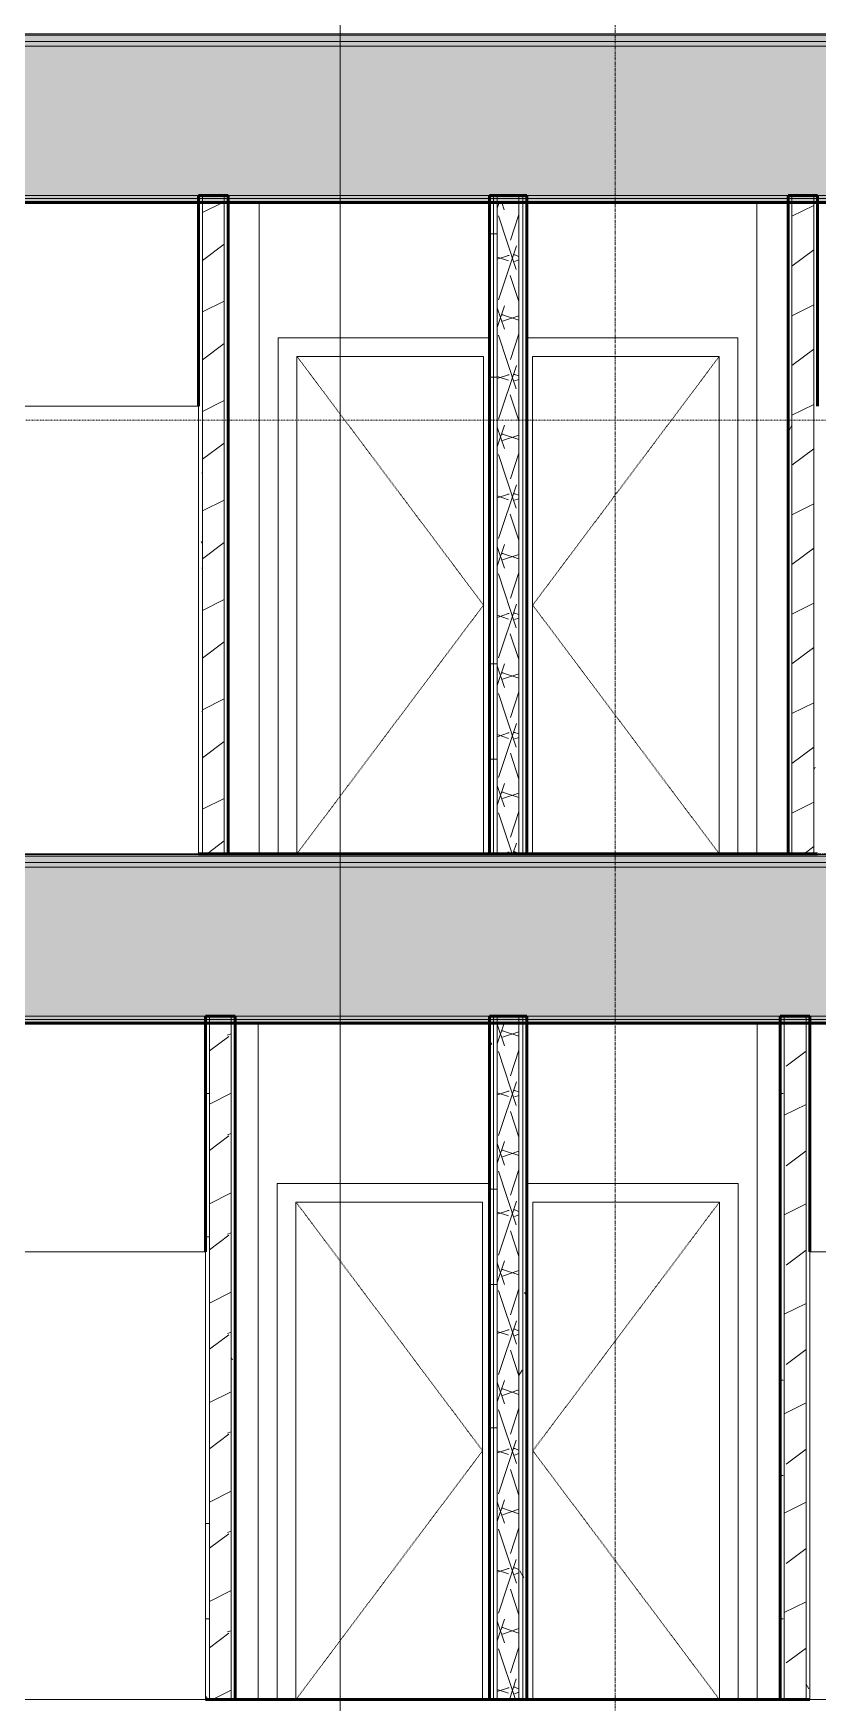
# Model space of a CAD drawing. Header units: inches. Extents: x 9610 to 16692, y -360 to 647.
# Drawn here: x 14220.1 to 14346.2, y -0.5 to 267.9 of the extents above; entities that cross this region are included whole.
import ezdxf

# ---------------------------------------------------------------- set-up
doc = ezdxf.new("R2010")
doc.units = ezdxf.units.IN
doc.header["$MEASUREMENT"] = 0
for name, pattern in [('Aligning Line 1_8_', [0.25, 0.125, -0.125]), ('Dash 1_16_', [0.125, 0.0625, -0.0625]), ('Grid Line 1_2_', [0.875, 0.5, -0.125, 0.125, -0.125])]:
    doc.linetypes.add(name, pattern=pattern)
for name, color, linetype, lineweight in [('0-4', 55, 'Continuous', 9), ('0-6', 170, 'Continuous', 5), ('A-DOOR-2', 250, 'Dash 1_16_', 9), ('A-DOOR-FRAM-1', 250, 'Continuous', 9), ('A-FLOR-10', 192, 'Continuous', 50), ('A-FLOR-3', 8, 'Continuous', 5), ('A-FLOR-4', 31, 'Continuous', 5), ('A-FLOR-5', 251, 'Continuous', 5), ('A-FLOR-LEVL-1', 51, 'Grid Line 1_2_', 9), ('A-FLOR-MCUT', 51, 'Continuous', 13), ('A-FLOR-PATT-1', 8, 'Continuous', 9), ('A-WALL-1', 10, 'Continuous', 50), ('A-WALL-2', 7, 'Continuous', 13), ('A-WALL-3', 135, 'Continuous', 13), ('A-WALL-PATT-1', 250, 'Continuous', 9), ('A-WALL-PATT-2', 55, 'Continuous', 9), ('A-WALL-PATT-3', 53, 'Continuous', 9), ('G-ANNO-SYMB', 111, 'Aligning Line 1_8_', 9), ('G-ANNO-SYMB-1', 111, 'Continuous', 9), ('I-WALL-2', 10, 'Continuous', 50), ('Q-SPCQ-1', 55, 'Continuous', 9), ('S-GRID-1', 1, 'Grid Line 1_2_', 9)]:
    doc.layers.add(name, color=color, linetype=linetype, lineweight=lineweight)
pattern_1 = [(0, (3257.106, 59.024), (30.72, 7.68), [1.267, -21.773, 1.267, -21.773, -122.88]), (0, (3257.106, 59.024), (30.72, 7.68), [-46.08, 1.267, -44.813, 1.267, -21.773, -53.76]), (0, (3257.106, 59.024), (30.72, 7.68), [-115.2, 1.267, -14.093, 1.267, -37.133]), (120, (3268.626, 62.864), (-22.01108, 22.7643), [1.267, -21.773, 1.267, -21.773, -122.88]), (120, (3268.626, 62.864), (-22.01108, 22.7643), [-46.08, 1.267, -44.813, 1.267, -21.773, -53.76]), (120, (3268.626, 62.864), (-22.01108, 22.7643), [-115.2, 1.267, -14.093, 1.267, -37.133]), (240, (3272.466, 78.224), (-8.70892, -30.4443), [1.267, -21.773, 1.267, -21.773, -122.88]), (240, (3272.466, 78.224), (-8.70892, -30.4443), [-46.08, 1.267, -44.813, 1.267, -21.773, -53.76]), (240, (3272.466, 78.224), (-8.70892, -30.4443), [-115.2, 1.267, -14.093, 1.267, -37.133])]
pattern_2 = [(216.87, (3263.504, 75.018), (47.980943, 31.987086), [7.997, -71.971]), (206.565, (3273.1, 70.22), (-15.99371, -15.99413), [17.881, -17.881]), (198.435, (3273.1, 62.223), (-31.98674, -15.99388), [10.115, -40.461])]
pattern_3 = [(161.57, (3257.586, 59.504), (-3.839954, -1.54e-05), [0, -27.322, 3.034, 0]), (18.43, (3256.626, 59.504), (-3.839954, 1.54e-05), [0, -27.322, 3.034, 0]), (108.43, (3257.586, 59.504), (1.919622, -9.6005246), [9.106, -21.25]), (71.57, (3256.626, 59.504), (1.919622, 9.6005246), [9.106, -21.25])]
pattern_4 = [(0, (14416.421, 59.024), (30.72, 7.68), [1.267, -21.773, 1.267, -21.773, -122.88]), (0, (14416.421, 59.024), (30.72, 7.68), [-46.08, 1.267, -44.813, 1.267, -21.773, -53.76]), (0, (14416.421, 59.024), (30.72, 7.68), [-115.2, 1.267, -14.093, 1.267, -37.133]), (120, (14427.941, 62.864), (-22.011075, 22.7643), [1.267, -21.773, 1.267, -21.773, -122.88]), (120, (14427.941, 62.864), (-22.011075, 22.7643), [-46.08, 1.267, -44.813, 1.267, -21.773, -53.76]), (120, (14427.941, 62.864), (-22.011075, 22.7643), [-115.2, 1.267, -14.093, 1.267, -37.133]), (240, (14431.781, 78.224), (-8.708925, -30.4443), [1.267, -21.773, 1.267, -21.773, -122.88]), (240, (14431.781, 78.224), (-8.708925, -30.4443), [-46.08, 1.267, -44.813, 1.267, -21.773, -53.76]), (240, (14431.781, 78.224), (-8.708925, -30.4443), [-115.2, 1.267, -14.093, 1.267, -37.133])]
pattern_5 = [(0, (14416.4212, 59.024), (15.36, 3.84), [1.267, -10.253, 1.267, -10.253, -61.44]), (0, (14416.4212, 59.024), (15.36, 3.84), [-23.04, 1.267, -21.773, 1.267, -10.253, -26.88]), (0, (14416.4212, 59.024), (15.36, 3.84), [-57.6, 1.267, -6.413, 1.267, -17.933]), (120, (14422.1812, 60.944), (-11.005538, 11.38215), [1.267, -10.253, 1.267, -10.253, -61.44]), (120, (14422.1812, 60.944), (-11.005538, 11.38215), [-23.04, 1.267, -21.773, 1.267, -10.253, -26.88]), (120, (14422.1812, 60.944), (-11.005538, 11.38215), [-57.6, 1.267, -6.413, 1.267, -17.933]), (240, (14424.1012, 68.624), (-4.354462, -15.22215), [1.267, -10.253, 1.267, -10.253, -61.44]), (240, (14424.1012, 68.624), (-4.354462, -15.22215), [-23.04, 1.267, -21.773, 1.267, -10.253, -26.88]), (240, (14424.1012, 68.624), (-4.354462, -15.22215), [-57.6, 1.267, -6.413, 1.267, -17.933])]
pattern_6 = [(0, (14416.421, 59.024), (0, 4.798), []), (315, (14416.4212, 59.024), (4.798427, 0), [6.786, -6.786]), (45, (14416.4212, 59.024), (4.798427, 0), [6.786, -6.786])]

# ---------------------------------------------------------------- blocks, each defined once
blk = doc.blocks.new('Refrigerator_-_Side-by-Side_6047 - 36_ X 30_-345559-BUILDING SECTION - NORTH_SOUTH - LOOKING WEST')
at = {"layer": 'Q-SPCQ-1'}
for p, q in [((2782.43, 0), (2782.43, 72)), ((2818.18, 72), (2782.43, 72)), ((2818.18, 72), (2818.18, 0)), ((2818.18, 0), (2782.43, 0))]:
    blk.add_line(p, q, dxfattribs=at)
blk = doc.blocks.new('Single-Flush - 30_ x 80_-V58-BUILDING SECTION - NORTH_SOUTH - LOOKING WEST')
at = {"layer": 'A-DOOR-2'}
for p in [(3171.1, 80), (3171.1, 0)]:
    blk.add_line(p, (3141.1, 40), dxfattribs=at)
at = {"layer": 'A-DOOR-FRAM-1'}
for p, q in [((3174.1, 83), (3140.12, 83)), ((3174.1, 0), (3174.1, 83)), ((3141.1, 0), (3141.1, 80)), ((3141.1, 80), (3171.1, 80)), ((3171.1, 80), (3171.1, 0))]:
    blk.add_line(p, q, dxfattribs=at)
blk = doc.blocks.new('Refrigerator_-_Side-by-Side_6047 - 36_ X 30_-V59-BUILDING SECTION - NORTH_SOUTH - LOOKING WEST')
at = {"layer": 'Q-SPCQ-1'}
for p, q in [((3052.74, 0), (3052.74, 72)), ((3088.49, 72), (3052.74, 72)), ((3088.49, 72), (3088.49, 0)), ((3088.49, 0), (3052.74, 0))]:
    blk.add_line(p, q, dxfattribs=at)
blk = doc.blocks.new('Single-Flush - 30_ x 80_-V60-BUILDING SECTION - NORTH_SOUTH - LOOKING WEST')
at = {"layer": 'A-DOOR-2'}
for p in [(3103.02, 80), (3103.02, 0)]:
    blk.add_line(p, (3133.02, 40), dxfattribs=at)
at = {"layer": 'A-DOOR-FRAM-1'}
for p, q in [((3100.02, 83), (3100.02, 0)), ((3134.12, 83), (3100.02, 83)), ((3103.02, 0), (3103.02, 80)), ((3103.02, 80), (3133.02, 80)), ((3133.02, 80), (3133.02, 0))]:
    blk.add_line(p, q, dxfattribs=at)
blk = doc.blocks.new('Single-Flush - 30_ x 80_-V69-BUILDING SECTION - NORTH_SOUTH - LOOKING WEST')
at = {"layer": 'A-DOOR-2'}
for p in [(3171.07, 216), (3171.07, 136)]:
    blk.add_line(p, (3141.07, 176), dxfattribs=at)
at = {"layer": 'A-DOOR-FRAM-1'}
for p, q in [((3174.07, 219), (3140.12, 219)), ((3174.07, 136), (3174.07, 219)), ((3141.07, 136), (3141.07, 216)), ((3141.07, 216), (3171.07, 216)), ((3171.07, 216), (3171.07, 136))]:
    blk.add_line(p, q, dxfattribs=at)
blk = doc.blocks.new('Single-Flush - 30_ x 80_-V70-BUILDING SECTION - NORTH_SOUTH - LOOKING WEST')
at = {"layer": 'A-DOOR-2'}
for p in [(3103.17, 216), (3103.17, 136)]:
    blk.add_line(p, (3133.17, 176), dxfattribs=at)
at = {"layer": 'A-DOOR-FRAM-1'}
for p, q in [((3100.17, 219), (3100.17, 136)), ((3134.12, 219), (3100.17, 219)), ((3103.17, 136), (3103.17, 216)), ((3103.17, 216), (3133.17, 216)), ((3133.17, 216), (3133.17, 136))]:
    blk.add_line(p, q, dxfattribs=at)
blk = doc.blocks.new('CTR - 1st Phase - Unit Layouts_rvt-2-BUILDING SECTION - NORTH_SOUTH - LOOKING WEST')
at = {"layer": 'A-WALL-PATT-1'}
h = blk.add_hatch(dxfattribs=at)
h.set_pattern_fill('FP_43', color=256, style=0, pattern_type=2)
h.set_pattern_definition(pattern_1)
h.paths.add_polyline_path([(3087.37, 136), (3088, 136), (3088, 240.75), (3087.37, 240.75), (3087.37, 136.37)], flags=0)
h = blk.add_hatch(dxfattribs=at)
h.set_pattern_fill('FP_43', color=256, style=0, pattern_type=2)
h.set_pattern_definition(pattern_1)
h.paths.add_polyline_path([(3182.75, 136), (3182.75, 240.75), (3182.12, 240.75), (3182.12, 136)], flags=0)
h = blk.add_hatch(dxfattribs=at)
h.set_pattern_fill('FP_43', color=256, style=0, pattern_type=2)
h.set_pattern_definition(pattern_1)
h.paths.add_polyline_path([(3186.25, 136), (3186.87, 136), (3186.87, 240.75), (3186.25, 240.75), (3186.25, 136.37)], flags=0)
h = blk.add_hatch(dxfattribs=at)
h.set_pattern_fill('FP_43', color=256, style=0, pattern_type=2)
h.set_pattern_definition(pattern_1)
h.paths.add_polyline_path([(3088.49, 0), (3089.11, 0), (3089.11, 108.75), (3088.49, 108.75), (3088.49, 0.37)], flags=0)
h = blk.add_hatch(dxfattribs=at)
h.set_pattern_fill('FP_43', color=256, style=0, pattern_type=2)
h.set_pattern_definition(pattern_1)
h.paths.add_polyline_path([(3093.24, 0), (3093.24, 108.75), (3092.61, 108.75), (3092.61, 0), (3092.73, 0)], flags=0)
h = blk.add_hatch(dxfattribs=at)
h.set_pattern_fill('FP_43', color=256, style=0, pattern_type=2)
h.set_pattern_definition(pattern_1)
h.paths.add_polyline_path([(3180.88, 0), (3181.51, 0), (3181.51, 108.75), (3180.88, 108.75), (3180.88, 0.87)], flags=0)
h = blk.add_hatch(dxfattribs=at)
h.set_pattern_fill('FP_43', color=256, style=0, pattern_type=2)
h.set_pattern_definition(pattern_1)
h.paths.add_polyline_path([(3185.01, 0), (3185.63, 0), (3185.63, 108.75), (3185.01, 108.75), (3185.01, 0.37)], flags=0)
at = {"layer": 'A-WALL-PATT-2'}
h = blk.add_hatch(dxfattribs=at)
h.set_pattern_fill('FP_46', color=256, style=0, pattern_type=2)
h.set_pattern_definition(pattern_2)
h.paths.add_polyline_path([(3088, 136), (3091.5, 136), (3091.5, 240.75), (3088, 240.75), (3088, 136.7)], flags=0)
h = blk.add_hatch(dxfattribs=at)
h.set_pattern_fill('FP_46', color=256, style=0, pattern_type=2)
h.set_pattern_definition(pattern_2)
h.paths.add_polyline_path([(3182.75, 136), (3186.25, 136), (3186.25, 240.75), (3182.75, 240.75), (3182.75, 136.87)], flags=0)
h = blk.add_hatch(dxfattribs=at)
h.set_pattern_fill('FP_46', color=256, style=0, pattern_type=2)
h.set_pattern_definition(pattern_2)
h.paths.add_polyline_path([(3089.11, 0), (3092.61, 0), (3092.61, 108.75), (3089.11, 108.75), (3089.11, 0.7)], flags=0)
h = blk.add_hatch(dxfattribs=at)
h.set_pattern_fill('FP_46', color=256, style=0, pattern_type=2)
h.set_pattern_definition(pattern_2)
h.paths.add_polyline_path([(3181.51, 0), (3185.01, 0), (3185.01, 108.75), (3181.51, 108.75), (3181.51, 0.87)], flags=0)
at = {"layer": 'A-WALL-1'}
for p, q in [((3087.37, 241.87), (3087.37, 208)), ((3092.12, 241.87), (3087.37, 241.87)), ((3092.12, 136), (3092.12, 241.87)), ((3182.12, 241.87), (3182.12, 136)), ((3186.87, 241.87), (3182.12, 241.87)), ((3186.87, 208), (3186.87, 241.87)), ((3087.37, 136), (3092.12, 136)), ((3182.12, 136), (3186.87, 136)), ((3088.49, 109.87), (3088.49, 72)), ((3093.24, 109.87), (3088.49, 109.87)), ((3093.24, 0), (3093.24, 109.87)), ((3180.88, 109.87), (3180.88, 0)), ((3185.63, 109.87), (3180.88, 109.87)), ((3185.63, 72), (3185.63, 109.87)), ((3088.49, 0), (3093.24, 0)), ((3180.88, 0), (3185.63, 0))]:
    blk.add_line(p, q, dxfattribs=at)
at = {"layer": 'A-WALL-2'}
for p, q in [((3088, 136), (3088, 241.87)), ((3091.5, 136), (3091.5, 241.87)), ((3182.75, 241.87), (3182.75, 136)), ((3186.25, 241.87), (3186.25, 136)), ((3089.11, 0), (3089.11, 109.87)), ((3092.61, 0), (3092.61, 109.87)), ((3181.51, 109.87), (3181.51, 0)), ((3185.01, 109.87), (3185.01, 0))]:
    blk.add_line(p, q, dxfattribs=at)
at = {"layer": 'A-WALL-3'}
for p, q in [((3097.13, 136), (3097.13, 240.75)), ((3177.12, 240.75), (3177.12, 136)), ((3096.97, 0), (3096.97, 108.75)), ((3177.15, 108.75), (3177.15, 0))]:
    blk.add_line(p, q, dxfattribs=at)
at = {"layer": '0-4'}
for name, p in [('Single-Flush - 30_ x 80_-V70-BUILDING SECTION - NORTH_SOUTH - LOOKING WEST', (0, 0)), ('Single-Flush - 30_ x 80_-V69-BUILDING SECTION - NORTH_SOUTH - LOOKING WEST', (0, 0)), ('Refrigerator_-_Side-by-Side_6047 - 36_ X 30_-V59-BUILDING SECTION - NORTH_SOUTH - LOOKING WEST', (-1.11, 136)), ('Single-Flush - 30_ x 80_-V60-BUILDING SECTION - NORTH_SOUTH - LOOKING WEST', (0, 0)), ('Single-Flush - 30_ x 80_-V58-BUILDING SECTION - NORTH_SOUTH - LOOKING WEST', (0, 0)), ('Refrigerator_-_Side-by-Side_6047 - 36_ X 30_-V59-BUILDING SECTION - NORTH_SOUTH - LOOKING WEST', (0, 0)), ('Refrigerator_-_Side-by-Side_6047 - 36_ X 30_-345559-BUILDING SECTION - NORTH_SOUTH - LOOKING WEST', (403.2, 0))]:
    blk.add_blockref(name, p, dxfattribs=at)
blk = doc.blocks.new('CTR - 1st Phase - Common Walls_rvt-2-BUILDING SECTION - NORTH_SOUTH - LOOKING WEST')
at = {"layer": 'A-WALL-PATT-1'}
h = blk.add_hatch(dxfattribs=at)
h.set_pattern_fill('FP_43', color=256, style=0, pattern_type=2)
h.set_pattern_definition(pattern_1)
h.paths.add_polyline_path([(3134.12, 136), (3134.75, 136), (3134.75, 240.75), (3134.12, 240.75), (3134.12, 136.79)], flags=0)
h = blk.add_hatch(dxfattribs=at)
h.set_pattern_fill('FP_43', color=256, style=0, pattern_type=2)
h.set_pattern_definition(pattern_1)
h.paths.add_polyline_path([(3134.75, 136), (3135.37, 136), (3135.37, 240.75), (3134.75, 240.75), (3134.75, 136.79)], flags=0)
h = blk.add_hatch(dxfattribs=at)
h.set_pattern_fill('FP_43', color=256, style=0, pattern_type=2)
h.set_pattern_definition(pattern_1)
h.paths.add_polyline_path([(3139.5, 136), (3140.12, 136), (3140.12, 240.75), (3139.5, 240.75), (3139.5, 136.8)], flags=0)
h = blk.add_hatch(dxfattribs=at)
h.set_pattern_fill('FP_43', color=256, style=0, pattern_type=2)
h.set_pattern_definition(pattern_1)
h.paths.add_polyline_path([(3134.75, 0), (3134.75, 108.75), (3134.12, 108.75), (3134.12, 0)], flags=0)
h = blk.add_hatch(dxfattribs=at)
h.set_pattern_fill('FP_43', color=256, style=0, pattern_type=2)
h.set_pattern_definition(pattern_1)
h.paths.add_polyline_path([(3135.37, 0), (3135.37, 108.75), (3134.75, 108.75), (3134.75, 0)], flags=0)
h = blk.add_hatch(dxfattribs=at)
h.set_pattern_fill('FP_43', color=256, style=0, pattern_type=2)
h.set_pattern_definition(pattern_1)
h.paths.add_polyline_path([(3139.5, 0), (3139.5, 108.75), (3138.87, 108.75), (3138.87, 0)], flags=0)
h = blk.add_hatch(dxfattribs=at)
h.set_pattern_fill('FP_43', color=256, style=0, pattern_type=2)
h.set_pattern_definition(pattern_1)
h.paths.add_polyline_path([(3140.12, 0), (3140.12, 108.75), (3139.5, 108.75), (3139.5, 0)], flags=0)
at = {"layer": 'A-WALL-PATT-3'}
h = blk.add_hatch(dxfattribs=at)
h.set_pattern_fill('FP_47', color=256, style=0, pattern_type=2)
h.set_pattern_definition(pattern_3)
h.paths.add_polyline_path([(3138.87, 136), (3138.87, 240.75), (3135.37, 240.75), (3135.37, 136), (3138.65, 136)], flags=0)
h = blk.add_hatch(dxfattribs=at)
h.set_pattern_fill('FP_47', color=256, style=0, pattern_type=2)
h.set_pattern_definition(pattern_3)
h.paths.add_polyline_path([(3135.62, 0), (3138.87, 0), (3138.87, 108.75), (3135.37, 108.75), (3135.37, 0)], flags=0)
at = {"layer": 'A-WALL-2'}
for p, q in [((3134.75, 136), (3134.75, 241.87)), ((3135.37, 136), (3135.37, 241.87)), ((3138.87, 136), (3138.87, 241.87)), ((3139.5, 136), (3139.5, 241.87)), ((3134.75, 109.87), (3134.75, 0)), ((3135.37, 109.87), (3135.37, 0)), ((3138.87, 109.87), (3138.87, 0)), ((3139.5, 109.87), (3139.5, 0))]:
    blk.add_line(p, q, dxfattribs=at)
at = {"layer": 'I-WALL-2'}
for p, q in [((3134.12, 241.87), (3134.12, 136)), ((3140.12, 241.87), (3134.12, 241.87)), ((3140.12, 136), (3140.12, 241.87)), ((3134.12, 136), (3140.12, 136)), ((3140.12, 109.87), (3134.12, 109.87)), ((3134.12, 109.87), (3134.12, 0)), ((3140.12, 0), (3140.12, 109.87)), ((3134.12, 0), (3140.12, 0))]:
    blk.add_line(p, q, dxfattribs=at)

msp = doc.modelspace()

# ---------------------------------------------------------------- hatches: boundary and pattern name
at = {"layer": 'A-FLOR-3'}
h = msp.add_hatch(color=256, dxfattribs=at)
h.paths.add_polyline_path([(14124.5904, 267.625), (15011.789, 267.625), (15011.789, 267.875), (13795.639, 267.875), (13795.639, 267.625), (14119.464, 267.625)], flags=0)
h.paths.add_polyline_path([(13239.0287, 267.625), (13683.639, 267.625), (13683.639, 267.875), (13235.489, 267.875), (13235.489, 267.625)], flags=0)
h = msp.add_hatch(color=256, dxfattribs=at)
h.paths.add_polyline_path([(15011.164, 135.625), (15011.789, 135.6574), (15011.789, 135.875), (13859.639, 135.875), (13859.639, 135.625), (14994.9257, 135.625)], flags=0)
h.paths.add_polyline_path([(13235.489, 135.625), (13683.639, 135.625), (13683.639, 135.875), (13235.489, 135.8684), (13235.489, 135.6574)], flags=0)
at = {"layer": 'A-FLOR-4'}
h = msp.add_hatch(color=256, dxfattribs=at)
h.paths.add_polyline_path([(13229.989, 241.875), (13683.639, 241.875), (13683.639, 265.875), (13229.989, 265.875), (13229.989, 251.9236)], flags=0)
h.paths.add_polyline_path([(15017.289, 241.875), (15017.289, 265.875), (13795.639, 265.875), (13795.639, 241.875), (15014.6954, 241.875)], flags=0)
h = msp.add_hatch(color=256, dxfattribs=at)
h.paths.add_polyline_path([(13475.3994, 109.875), (13683.639, 109.875), (13683.639, 133.875), (13229.989, 133.875), (13229.989, 109.875), (13407.8649, 109.875)], flags=0)
h.paths.add_polyline_path([(14015.6754, 109.875), (15017.289, 109.875), (15017.289, 133.875), (13859.639, 133.875), (13859.639, 109.875), (13981.9082, 109.875)], flags=0)
at = {"layer": 'A-FLOR-5'}
h = msp.add_hatch(color=256, dxfattribs=at)
h.paths.add_polyline_path([(14027.4515, 241.375), (15011.164, 241.375), (15011.164, 241.875), (13795.639, 241.875), (13795.639, 241.375), (14025.2015, 241.375)], flags=0)
h.paths.add_polyline_path([(13239.0287, 241.375), (13452.264, 241.375), (13452.264, 241.875), (13236.114, 241.875), (13236.114, 241.375)], flags=0)
h.paths.add_polyline_path([(13455.764, 241.375), (13507.489, 241.375), (13507.489, 241.875), (13455.764, 241.875), (13455.764, 241.6204)], flags=0)
h.paths.add_polyline_path([(13510.989, 241.375), (13679.889, 241.375), (13679.889, 241.875), (13510.989, 241.875), (13510.989, 241.6821)], flags=0)
h.paths.add_polyline_path([(13683.639, 241.375), (13683.639, 241.875), (13683.389, 241.8747), (13683.389, 241.375)], flags=0)
h = msp.add_hatch(color=256, dxfattribs=at)
h.paths.add_polyline_path([(13265.764, 109.375), (13519.464, 109.375), (13519.464, 109.875), (13265.764, 109.875), (13265.764, 109.4483)], flags=0)
h.paths.add_polyline_path([(14981.514, 109.375), (14981.514, 109.875), (13859.639, 109.875), (13859.639, 109.375), (14978.042, 109.375)], flags=0)
h.paths.add_polyline_path([(13522.964, 109.375), (13679.889, 109.375), (13679.889, 109.875), (13522.964, 109.875), (13522.964, 109.6827)], flags=0)
h.paths.add_polyline_path([(13683.639, 109.375), (13683.639, 109.875), (13683.389, 109.8747), (13683.389, 109.375)], flags=0)
at = {"layer": 'A-FLOR-PATT-1'}
h = msp.add_hatch(dxfattribs=at)
h.set_pattern_fill('FP_45', color=256, style=0, pattern_type=2)
h.set_pattern_definition(pattern_6)
h.paths.add_polyline_path([(15017.289, 265.875), (15017.289, 266.625), (13795.639, 266.625), (13795.639, 265.875), (15016.0302, 265.875)], flags=0)
h.paths.add_polyline_path([(13232.5515, 265.875), (13683.639, 265.875), (13683.639, 266.625), (13229.989, 266.625), (13229.989, 265.875)], flags=0)
h = msp.add_hatch(dxfattribs=at)
h.set_pattern_fill('FP_44', color=256, style=0, pattern_type=2)
h.set_pattern_definition(pattern_5)
h.paths.add_polyline_path([(14065.8515, 266.625), (15011.789, 266.625), (15011.789, 267.625), (13795.639, 267.625), (13795.639, 266.625), (14023.189, 266.625)], flags=0)
h.paths.add_polyline_path([(13239.0287, 266.625), (13683.639, 266.625), (13683.639, 267.625), (13235.489, 267.625), (13235.489, 266.625)], flags=0)
h = msp.add_hatch(dxfattribs=at)
h.set_pattern_fill('FP_43', color=256, style=0, pattern_type=2)
h.set_pattern_definition(pattern_4)
h.paths.add_polyline_path([(13236.114, 240.75), (13452.264, 240.75), (13452.264, 241.375), (13236.114, 241.375)], flags=0)
h.paths.add_polyline_path([(15011.164, 240.75), (15011.164, 241.375), (13795.639, 241.375), (13795.639, 240.75), (14994.9257, 240.75)], flags=0)
h.paths.add_polyline_path([(13511.614, 240.75), (13679.889, 240.7552), (13679.889, 241.375), (13510.989, 241.375), (13510.989, 240.75), (13511.5635, 240.75)], flags=0)
h.paths.add_polyline_path([(13683.389, 240.75), (13683.639, 240.75), (13683.639, 241.375), (13683.389, 241.375), (13683.389, 240.7503)], flags=0)
h.paths.add_polyline_path([(13455.764, 240.75), (13507.489, 240.75), (13507.489, 241.375), (13455.764, 241.375), (13455.764, 241.0682)], flags=0)
h = msp.add_hatch(dxfattribs=at)
h.set_pattern_fill('FP_45', color=256, style=0, pattern_type=2)
h.set_pattern_definition(pattern_6)
h.paths.add_polyline_path([(15017.289, 133.875), (15017.289, 134.625), (13859.639, 134.625), (13859.639, 133.875), (15011.8093, 133.875)], flags=0)
h.paths.add_polyline_path([(13475.3994, 133.875), (13683.639, 133.875), (13683.639, 134.625), (13229.989, 134.625), (13229.989, 133.875), (13467.9533, 133.875)], flags=0)
h = msp.add_hatch(dxfattribs=at)
h.set_pattern_fill('FP_44', color=256, style=0, pattern_type=2)
h.set_pattern_definition(pattern_5)
h.paths.add_polyline_path([(13235.489, 134.625), (13683.639, 134.625), (13683.639, 135.625), (13235.489, 135.625)], flags=0)
h.paths.add_polyline_path([(14488.4169, 134.625), (15011.789, 134.625), (15011.789, 135.625), (13859.639, 135.625), (13859.639, 134.625), (14468.2876, 134.625)], flags=0)
h = msp.add_hatch(dxfattribs=at)
h.set_pattern_fill('FP_43', color=256, style=0, pattern_type=2)
h.set_pattern_definition(pattern_4)
h.paths.add_polyline_path([(13265.764, 108.75), (13519.464, 108.75), (13519.464, 109.375), (13265.764, 109.375)], flags=0)
h.paths.add_polyline_path([(13683.389, 108.75), (13683.639, 108.75), (13683.639, 109.375), (13683.389, 109.3746)], flags=0)
h.paths.add_polyline_path([(13679.889, 108.75), (13679.889, 109.375), (13522.964, 109.375), (13522.964, 108.75), (13678.0029, 108.75)], flags=0)
h.paths.add_polyline_path([(14657.2532, 108.75), (14981.514, 108.7586), (14981.514, 109.375), (13859.639, 109.375), (13859.639, 108.75), (14638.2923, 108.75)], flags=0)

# ---------------------------------------------------------------- linework, layer by layer
at = {"layer": 'A-FLOR-10'}
for p, q in [((13795.639, 240.75), (15011.164, 240.75)), ((14346.189, 136), (14246.689, 136)), ((13859.639, 108.75), (14981.514, 108.75)), ((14344.9501, 0), (14247.8015, 0))]:
    msp.add_line(p, q, dxfattribs=at)
at = {"layer": 'A-FLOR-LEVL-1'}
for p, q in [((12974.2716, 136), (15327.2797, 136)), ((12974.2716, 0), (15327.2797, 0))]:
    msp.add_line(p, q, dxfattribs=at)
at = {"layer": 'A-FLOR-MCUT'}
for p, q in [((15011.789, 267.875), (13795.639, 267.875)), ((15011.789, 267.625), (13795.639, 267.625)), ((15011.789, 266.625), (13795.639, 266.625)), ((15079.7579, 265.875), (13795.639, 265.875)), ((15011.164, 241.875), (13795.639, 241.875)), ((15011.164, 241.375), (13795.639, 241.375)), ((15011.789, 135.875), (13791.639, 135.875)), ((15011.789, 135.625), (13791.639, 135.625)), ((15011.789, 134.625), (13859.639, 134.625)), ((15017.289, 133.875), (13859.639, 133.875)), ((14990.139, 109.875), (13859.639, 109.875)), ((14981.514, 109.375), (13859.639, 109.375))]:
    msp.add_line(p, q, dxfattribs=at)
at = {"layer": 'G-ANNO-SYMB'}
for p, q in [((13070.1924, 205.7608), (15231.2964, 205.7608)), ((13070.1924, 0), (15231.2964, 0))]:
    msp.add_line(p, q, dxfattribs=at)
at = {"layer": 'G-ANNO-SYMB-1'}
msp.add_line((14269.464, 526.9531), (14269.464, -183.0803), dxfattribs=at)
at = {"layer": 'S-GRID-1'}
msp.add_line((14313.639, -159.8356), (14313.639, 470.5), dxfattribs=at)

# ---------------------------------------------------------------- block references
at = {"layer": '0-6'}
for name in ['CTR - 1st Phase - Common Walls_rvt-2-BUILDING SECTION - NORTH_SOUTH - LOOKING WEST', 'CTR - 1st Phase - Unit Layouts_rvt-2-BUILDING SECTION - NORTH_SOUTH - LOOKING WEST']:
    msp.add_blockref(name, (11159.3152, 0), dxfattribs=at)

doc.saveas('drawing.dxf')
